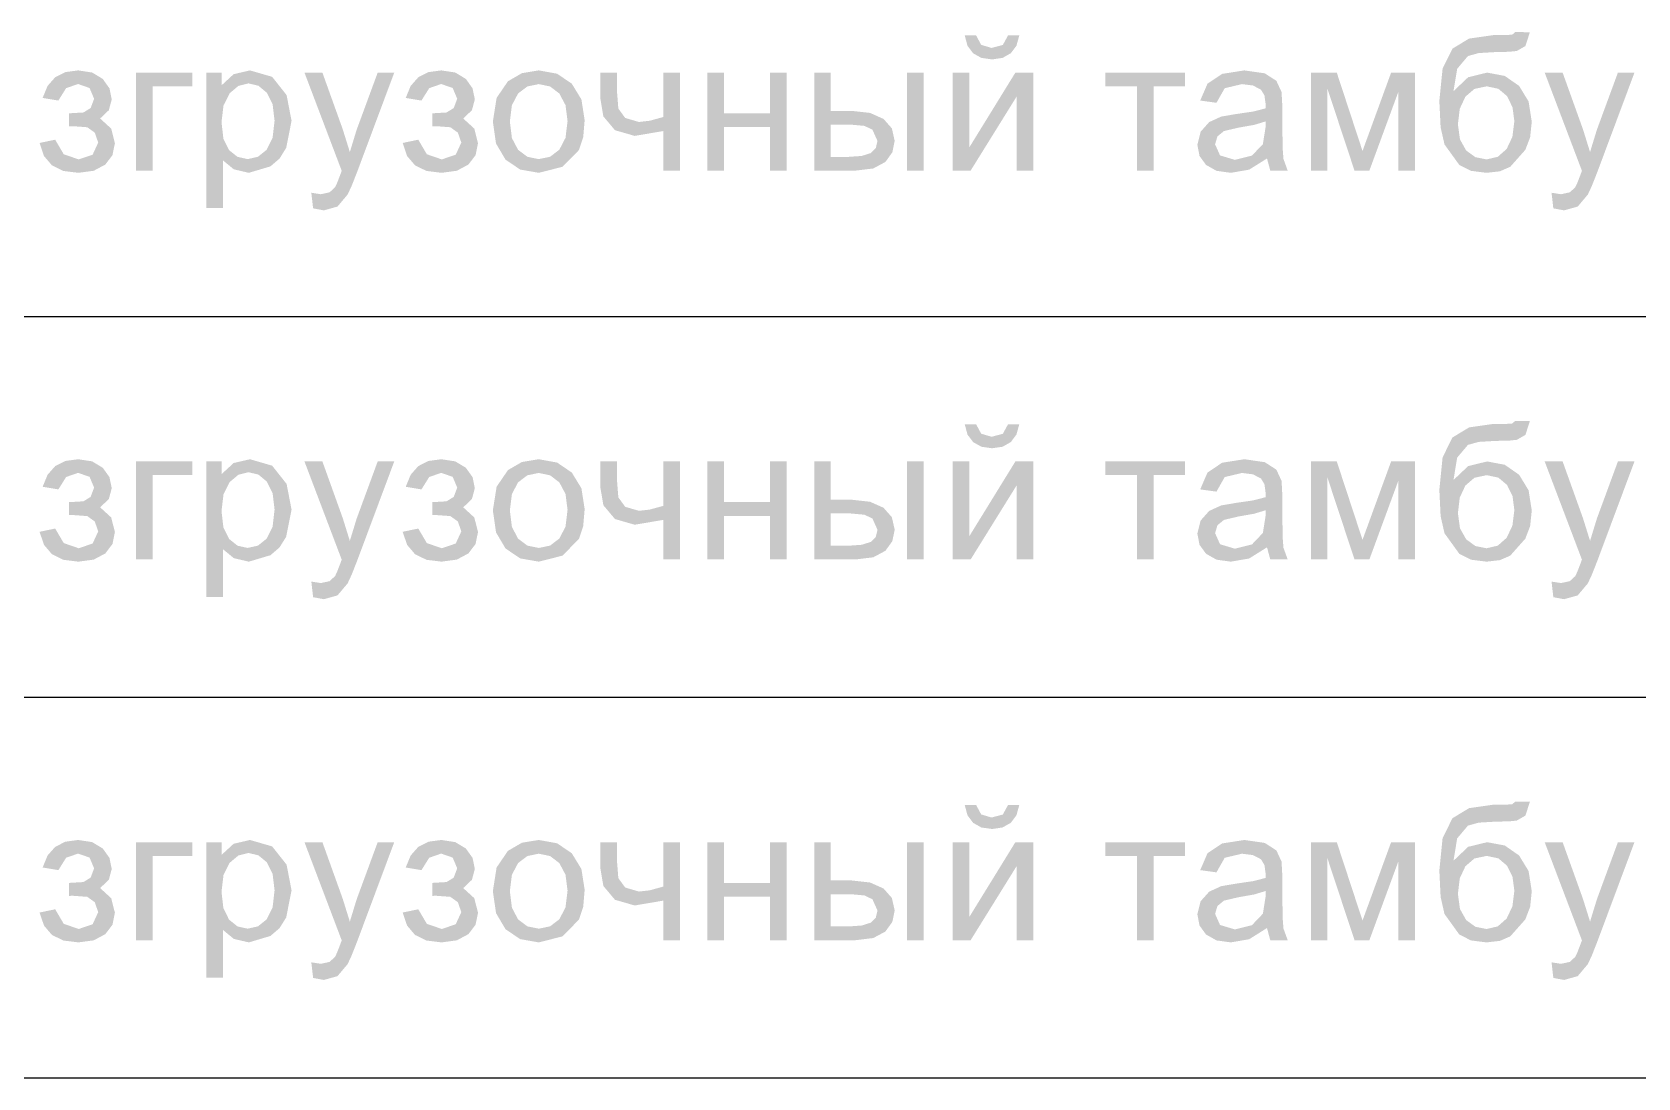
# Model space of a CAD drawing. Header units: millimetres. Extents: x 0 to 420, y 0 to 297.
# Drawn here: x 37.2 to 45.59, y 225.76 to 231.23 of the extents above; entities that cross this region are included whole.
import ezdxf

# ---------------------------------------------------------------- set-up
doc = ezdxf.new("R2010")
doc.units = ezdxf.units.MM
doc.layers.get('0').update_dxf_attribs({"linetype": 'CONTINUOUS'})

msp = doc.modelspace()

# ---------------------------------------------------------------- hatches: boundary and pattern name
at = {"true_color": 0x0000fb}
h = msp.add_hatch(color=0, dxfattribs=at)
h.paths.add_polyline_path([(42.01289, 231.017078), (42.099982, 231.017078), (42.099982, 230.626818), (42.340312, 231.017078), (42.434019, 231.017078), (42.434019, 230.504999), (42.347478, 230.504999), (42.347478, 230.893055), (42.106597, 230.504999), (42.01289, 230.504999)], flags=0)
h.paths.add_polyline_path([(42.301727, 231.211106), (42.360707, 231.211106), (42.345893, 231.157776), (42.31661, 231.118502), (42.273546, 231.093973), (42.218494, 231.08598), (42.162752, 231.093904), (42.119826, 231.11795), (42.090129, 231.157293), (42.075729, 231.211106), (42.13526, 231.211106), (42.161718, 231.162048), (42.215737, 231.146062), (42.274717, 231.161496)], flags=0)
h = msp.add_hatch(color=0, dxfattribs=at)
h.paths.add_polyline_path([(44.951554, 231.228745), (45.028173, 231.228194), (45.005022, 231.155984), (44.959822, 231.130077), (44.918757, 231.125874), (44.851233, 231.124565), (44.760765, 231.11926), (44.70461, 231.103619), (44.648386, 231.036922), (44.629093, 230.920064), (44.705712, 230.992825), (44.804931, 231.017078), (44.897122, 230.999715), (44.971949, 230.947625), (45.021559, 230.866183), (45.038095, 230.760763), (45.029551, 230.678907), (45.004471, 230.613588), (44.925647, 230.524843), (44.87149, 230.501278), (44.801624, 230.493424), (44.720182, 230.503759), (44.65941, 230.534765), (44.58224, 230.6417), (44.561914, 230.731066), (44.55523, 230.868801), (44.572249, 231.038369), (44.623581, 231.142204), (44.710811, 231.195052), (44.835248, 231.212759), (44.904701, 231.213311), (44.93612, 231.215516)], flags=0)
h.paths.add_polyline_path([(44.947144, 230.762968), (44.937636, 230.83559), (44.909111, 230.894157), (44.863566, 230.932604), (44.802726, 230.94542), (44.738578, 230.931846), (44.691381, 230.891401), (44.661891, 230.82808), (44.652244, 230.746983), (44.662993, 230.66809), (44.695239, 230.610281), (44.743539, 230.575072), (44.802175, 230.563428), (44.860535, 230.57707), (44.906906, 230.617998), (44.936947, 230.681595)], flags=0)
for points in [[(37.396627, 230.736509), (37.396627, 230.804309), (37.471592, 230.808719), (37.509075, 230.83187), (37.527265, 230.880377), (37.503563, 230.936601), (37.44348, 230.957547), (37.380986, 230.935774), (37.340403, 230.871006), (37.258272, 230.884786), (37.284196, 230.947728), (37.323867, 230.992687), (37.377179, 231.019662), (37.444032, 231.028654), (37.517136, 231.017491), (37.572465, 230.984005), (37.607467, 230.934878), (37.619318, 230.877069), (37.604091, 230.82057), (37.558684, 230.777299), (37.616562, 230.724383), (37.635854, 230.648315), (37.623176, 230.585752), (37.585694, 230.536418), (37.525336, 230.504172), (37.445134, 230.493424), (37.366775, 230.503147), (37.306917, 230.532353), (37.265455, 230.581093), (37.242287, 230.649417), (37.323867, 230.666505), (37.368515, 230.590437), (37.446788, 230.563428), (37.519548, 230.588233), (37.548762, 230.651622), (37.530572, 230.703437), (37.491436, 230.731549), (37.416471, 230.737061)], [(37.746009, 231.017078), (38.040909, 231.017078), (38.040909, 230.94542), (37.833101, 230.94542), (37.833101, 230.504999), (37.746009, 230.504999)], [(38.671409, 230.307664), (38.662038, 230.389244), (38.711647, 230.381527), (38.757398, 230.391449), (38.786062, 230.417907), (38.796879, 230.44092), (38.813071, 230.48295), (38.820788, 230.503897), (38.626209, 231.017078), (38.719916, 231.017078), (38.8263, 230.720524), (38.863232, 230.602013), (38.899061, 230.718871), (39.008753, 231.017078), (39.095293, 231.017078), (38.900714, 230.49618), (38.872671, 230.425004), (38.851656, 230.379873), (38.798739, 230.317035), (38.727633, 230.297191)], [(39.2936, 230.736509), (39.2936, 230.804309), (39.368566, 230.808719), (39.406048, 230.83187), (39.424238, 230.880377), (39.400536, 230.936601), (39.340454, 230.957547), (39.27796, 230.935774), (39.237376, 230.871006), (39.155245, 230.884786), (39.18117, 230.947728), (39.22084, 230.992687), (39.274153, 231.019662), (39.341005, 231.028654), (39.41411, 231.017491), (39.469438, 230.984005), (39.50444, 230.934878), (39.516291, 230.877069), (39.501064, 230.82057), (39.455658, 230.777299), (39.513535, 230.724383), (39.532828, 230.648315), (39.52015, 230.585752), (39.482667, 230.536418), (39.422309, 230.504172), (39.342107, 230.493424), (39.263749, 230.503147), (39.20389, 230.532353), (39.162428, 230.581093), (39.13926, 230.649417), (39.22084, 230.666505), (39.265488, 230.590437), (39.343761, 230.563428), (39.416521, 230.588233), (39.445736, 230.651622), (39.427546, 230.703437), (39.388409, 230.731549), (39.313444, 230.737061)], [(40.171779, 231.017078), (40.258871, 231.017078), (40.258871, 230.920064), (40.266036, 230.829114), (40.301865, 230.780056), (40.373523, 230.759109), (40.429747, 230.765448), (40.500854, 230.785016), (40.500854, 231.017078), (40.587946, 231.017078), (40.587946, 230.504999), (40.500854, 230.504999), (40.500854, 230.711705), (40.351475, 230.686349), (40.248398, 230.716115), (40.187764, 230.788324), (40.171779, 230.883133)], [(40.730284, 231.017078), (40.817376, 231.017078), (40.817376, 230.804309), (41.057706, 230.804309), (41.057706, 231.017078), (41.144798, 231.017078), (41.144798, 230.504999), (41.057706, 230.504999), (41.057706, 230.7321), (40.817376, 230.7321), (40.817376, 230.504999), (40.730284, 230.504999)], [(42.811043, 231.017078), (43.227211, 231.017078), (43.227211, 230.94542), (43.062397, 230.94542), (43.062397, 230.504999), (42.976408, 230.504999), (42.976408, 230.94542), (42.811043, 230.94542)], [(43.884352, 231.017078), (44.019399, 231.017078), (44.153896, 230.607525), (44.303275, 231.017078), (44.428401, 231.017078), (44.428401, 230.504999), (44.341309, 230.504999), (44.341309, 230.917308), (44.189725, 230.504999), (44.112004, 230.504999), (43.969239, 230.937152), (43.969239, 230.504999), (43.884352, 230.504999)], [(45.150799, 230.307664), (45.141428, 230.389244), (45.191038, 230.381527), (45.236789, 230.391449), (45.265452, 230.417907), (45.276269, 230.44092), (45.292461, 230.48295), (45.300178, 230.503897), (45.105599, 231.017078), (45.199306, 231.017078), (45.305691, 230.720524), (45.342622, 230.602013), (45.378451, 230.718871), (45.488143, 231.017078), (45.574684, 231.017078), (45.380105, 230.49618), (45.352062, 230.425004), (45.331046, 230.379873), (45.27813, 230.317035), (45.207023, 230.297191)], [(37.396627, 228.70451), (37.396627, 228.772309), (37.471592, 228.776719), (37.509075, 228.79987), (37.527265, 228.848377), (37.503563, 228.904601), (37.44348, 228.925547), (37.380986, 228.903774), (37.340403, 228.839006), (37.258272, 228.852786), (37.284196, 228.915728), (37.323867, 228.960687), (37.377179, 228.987662), (37.444032, 228.996654), (37.517136, 228.985491), (37.572465, 228.952005), (37.607467, 228.902878), (37.619318, 228.845069), (37.604091, 228.78857), (37.558684, 228.745299), (37.616562, 228.692383), (37.635854, 228.616315), (37.623176, 228.553752), (37.585694, 228.504418), (37.525336, 228.472172), (37.445134, 228.461424), (37.366775, 228.471147), (37.306917, 228.500353), (37.265455, 228.549093), (37.242287, 228.617417), (37.323867, 228.634505), (37.368515, 228.558437), (37.446788, 228.531428), (37.519548, 228.556233), (37.548762, 228.619622), (37.530572, 228.671437), (37.491436, 228.699549), (37.416471, 228.705061)], [(37.746009, 228.985078), (38.040909, 228.985078), (38.040909, 228.91342), (37.833101, 228.91342), (37.833101, 228.472999), (37.746009, 228.472999)], [(38.671409, 228.275664), (38.662038, 228.357244), (38.711647, 228.349527), (38.757398, 228.359449), (38.786062, 228.385907), (38.796879, 228.40892), (38.813071, 228.45095), (38.820788, 228.471897), (38.626209, 228.985078), (38.719916, 228.985078), (38.8263, 228.688524), (38.863232, 228.570013), (38.899061, 228.686871), (39.008753, 228.985078), (39.095293, 228.985078), (38.900714, 228.46418), (38.872671, 228.393004), (38.851656, 228.347873), (38.798739, 228.285035), (38.727633, 228.265191)], [(39.2936, 228.70451), (39.2936, 228.772309), (39.368566, 228.776719), (39.406048, 228.79987), (39.424238, 228.848377), (39.400536, 228.904601), (39.340454, 228.925547), (39.27796, 228.903774), (39.237376, 228.839006), (39.155245, 228.852786), (39.18117, 228.915728), (39.22084, 228.960687), (39.274153, 228.987662), (39.341005, 228.996654), (39.41411, 228.985491), (39.469438, 228.952005), (39.50444, 228.902878), (39.516291, 228.845069), (39.501064, 228.78857), (39.455658, 228.745299), (39.513535, 228.692383), (39.532828, 228.616315), (39.52015, 228.553752), (39.482667, 228.504418), (39.422309, 228.472172), (39.342107, 228.461424), (39.263749, 228.471147), (39.20389, 228.500353), (39.162428, 228.549093), (39.13926, 228.617417), (39.22084, 228.634505), (39.265488, 228.558437), (39.343761, 228.531428), (39.416521, 228.556233), (39.445736, 228.619622), (39.427546, 228.671437), (39.388409, 228.699549), (39.313444, 228.705061)], [(40.171779, 228.985078), (40.258871, 228.985078), (40.258871, 228.888064), (40.266036, 228.797114), (40.301865, 228.748056), (40.373523, 228.727109), (40.429747, 228.733448), (40.500854, 228.753016), (40.500854, 228.985078), (40.587946, 228.985078), (40.587946, 228.472999), (40.500854, 228.472999), (40.500854, 228.679705), (40.351475, 228.654349), (40.248398, 228.684115), (40.187764, 228.756324), (40.171779, 228.851133)], [(40.730284, 228.985078), (40.817376, 228.985078), (40.817376, 228.772309), (41.057706, 228.772309), (41.057706, 228.985078), (41.144798, 228.985078), (41.144798, 228.472999), (41.057706, 228.472999), (41.057706, 228.7001), (40.817376, 228.7001), (40.817376, 228.472999), (40.730284, 228.472999)], [(42.811043, 228.985078), (43.227211, 228.985078), (43.227211, 228.91342), (43.062397, 228.91342), (43.062397, 228.472999), (42.976408, 228.472999), (42.976408, 228.91342), (42.811043, 228.91342)], [(43.884352, 228.985078), (44.019399, 228.985078), (44.153896, 228.575525), (44.303275, 228.985078), (44.428401, 228.985078), (44.428401, 228.472999), (44.341309, 228.472999), (44.341309, 228.885308), (44.189725, 228.472999), (44.112004, 228.472999), (43.969239, 228.905152), (43.969239, 228.472999), (43.884352, 228.472999)], [(45.150799, 228.275664), (45.141428, 228.357244), (45.191038, 228.349527), (45.236789, 228.359449), (45.265452, 228.385907), (45.276269, 228.40892), (45.292461, 228.45095), (45.300178, 228.471897), (45.105599, 228.985078), (45.199306, 228.985078), (45.305691, 228.688524), (45.342622, 228.570013), (45.378451, 228.686871), (45.488143, 228.985078), (45.574684, 228.985078), (45.380105, 228.46418), (45.352062, 228.393004), (45.331046, 228.347873), (45.27813, 228.285035), (45.207023, 228.265191)], [(37.396627, 226.714843), (37.396627, 226.782642), (37.471592, 226.787052), (37.509075, 226.810203), (37.527265, 226.85871), (37.503563, 226.914934), (37.44348, 226.93588), (37.380986, 226.914107), (37.340403, 226.849339), (37.258272, 226.86312), (37.284196, 226.926062), (37.323867, 226.97102), (37.377179, 226.997995), (37.444032, 227.006987), (37.517136, 226.995825), (37.572465, 226.962339), (37.607467, 226.913211), (37.619318, 226.855403), (37.604091, 226.798903), (37.558684, 226.755633), (37.616562, 226.702716), (37.635854, 226.626648), (37.623176, 226.564085), (37.585694, 226.514752), (37.525336, 226.482506), (37.445134, 226.471757), (37.366775, 226.481481), (37.306917, 226.510686), (37.265455, 226.559426), (37.242287, 226.627751), (37.323867, 226.644839), (37.368515, 226.568771), (37.446788, 226.541761), (37.519548, 226.566566), (37.548762, 226.629956), (37.530572, 226.68177), (37.491436, 226.709882), (37.416471, 226.715394)], [(37.746009, 226.995411), (38.040909, 226.995411), (38.040909, 226.923753), (37.833101, 226.923753), (37.833101, 226.483332), (37.746009, 226.483332)], [(38.671409, 226.285997), (38.662038, 226.367577), (38.711647, 226.35986), (38.757398, 226.369782), (38.786062, 226.39624), (38.796879, 226.419254), (38.813071, 226.461284), (38.820788, 226.48223), (38.626209, 226.995411), (38.719916, 226.995411), (38.8263, 226.698858), (38.863232, 226.580346), (38.899061, 226.697204), (39.008753, 226.995411), (39.095293, 226.995411), (38.900714, 226.474513), (38.872671, 226.403337), (38.851656, 226.358207), (38.798739, 226.295368), (38.727633, 226.275524)], [(39.2936, 226.714843), (39.2936, 226.782642), (39.368566, 226.787052), (39.406048, 226.810203), (39.424238, 226.85871), (39.400536, 226.914934), (39.340454, 226.93588), (39.27796, 226.914107), (39.237376, 226.849339), (39.155245, 226.86312), (39.18117, 226.926062), (39.22084, 226.97102), (39.274153, 226.997995), (39.341005, 227.006987), (39.41411, 226.995825), (39.469438, 226.962339), (39.50444, 226.913211), (39.516291, 226.855403), (39.501064, 226.798903), (39.455658, 226.755633), (39.513535, 226.702716), (39.532828, 226.626648), (39.52015, 226.564085), (39.482667, 226.514752), (39.422309, 226.482506), (39.342107, 226.471757), (39.263749, 226.481481), (39.20389, 226.510686), (39.162428, 226.559426), (39.13926, 226.627751), (39.22084, 226.644839), (39.265488, 226.568771), (39.343761, 226.541761), (39.416521, 226.566566), (39.445736, 226.629956), (39.427546, 226.68177), (39.388409, 226.709882), (39.313444, 226.715394)], [(40.171779, 226.995411), (40.258871, 226.995411), (40.258871, 226.898398), (40.266036, 226.807447), (40.301865, 226.758389), (40.373523, 226.737443), (40.429747, 226.743782), (40.500854, 226.76335), (40.500854, 226.995411), (40.587946, 226.995411), (40.587946, 226.483332), (40.500854, 226.483332), (40.500854, 226.690038), (40.351475, 226.664682), (40.248398, 226.694448), (40.187764, 226.766657), (40.171779, 226.861466)], [(40.730284, 226.995411), (40.817376, 226.995411), (40.817376, 226.782642), (41.057706, 226.782642), (41.057706, 226.995411), (41.144798, 226.995411), (41.144798, 226.483332), (41.057706, 226.483332), (41.057706, 226.710433), (40.817376, 226.710433), (40.817376, 226.483332), (40.730284, 226.483332)], [(42.811043, 226.995411), (43.227211, 226.995411), (43.227211, 226.923753), (43.062397, 226.923753), (43.062397, 226.483332), (42.976408, 226.483332), (42.976408, 226.923753), (42.811043, 226.923753)], [(43.884352, 226.995411), (44.019399, 226.995411), (44.153896, 226.585858), (44.303275, 226.995411), (44.428401, 226.995411), (44.428401, 226.483332), (44.341309, 226.483332), (44.341309, 226.895641), (44.189725, 226.483332), (44.112004, 226.483332), (43.969239, 226.915485), (43.969239, 226.483332), (43.884352, 226.483332)], [(45.150799, 226.285997), (45.141428, 226.367577), (45.191038, 226.35986), (45.236789, 226.369782), (45.265452, 226.39624), (45.276269, 226.419254), (45.292461, 226.461284), (45.300178, 226.48223), (45.105599, 226.995411), (45.199306, 226.995411), (45.305691, 226.698858), (45.342622, 226.580346), (45.378451, 226.697204), (45.488143, 226.995411), (45.574684, 226.995411), (45.380105, 226.474513), (45.352062, 226.403337), (45.331046, 226.358207), (45.27813, 226.295368), (45.207023, 226.275524)]]:
    msp.add_hatch(color=0, dxfattribs=at).paths.add_polyline_path(points, flags=0)
h = msp.add_hatch(color=0, dxfattribs=at)
h.paths.add_polyline_path([(38.113949, 230.308766), (38.113949, 231.017078), (38.193324, 231.017078), (38.193324, 230.950932), (38.256162, 231.00881), (38.341601, 231.028654), (38.457356, 230.995029), (38.532873, 230.899669), (38.55878, 230.765173), (38.530668, 230.62351), (38.49601, 230.567838), (38.448537, 230.527048), (38.335537, 230.493424), (38.257265, 230.511614), (38.201041, 230.557916), (38.201041, 230.308766)], flags=0)
h.paths.add_polyline_path([(38.192773, 230.758007), (38.202695, 230.671948), (38.23246, 230.611935), (38.276626, 230.576726), (38.329474, 230.565082), (38.383218, 230.577139), (38.428693, 230.613588), (38.459699, 230.676014), (38.470034, 230.765724), (38.459837, 230.850956), (38.429795, 230.911796), (38.385491, 230.948521), (38.333333, 230.960854), (38.281174, 230.947763), (38.235216, 230.90904), (38.203246, 230.845306)], flags=0)
h = msp.add_hatch(color=0, dxfattribs=at)
h.paths.add_polyline_path([(39.61046, 230.761314), (39.630029, 230.884993), (39.689284, 230.971878), (39.762527, 231.014322), (39.850239, 231.028654), (39.946219, 231.01129), (40.022769, 230.9592), (40.073137, 230.876863), (40.090018, 230.76848), (40.082576, 230.679734), (40.060252, 230.612486), (39.974262, 230.524843), (39.850239, 230.493424), (39.753087, 230.510511), (39.676606, 230.562325), (39.626997, 230.646317)], flags=0)
h.paths.add_polyline_path([(39.699206, 230.761314), (39.709955, 230.674842), (39.742201, 230.613588), (39.790639, 230.577139), (39.850239, 230.565082), (39.909357, 230.577208), (39.957726, 230.61414), (39.989972, 230.676083), (40.000721, 230.76407), (39.989972, 230.847166), (39.957726, 230.907937), (39.909357, 230.944662), (39.850239, 230.956996), (39.790639, 230.944662), (39.742201, 230.907937), (39.709955, 230.846821)], flags=0)
h = msp.add_hatch(color=0, dxfattribs=at)
h.paths.add_polyline_path([(41.774838, 231.017078), (41.861379, 231.017078), (41.861379, 230.504999), (41.774838, 230.504999)], flags=0)
h.paths.add_polyline_path([(41.289218, 231.017078), (41.375758, 231.017078), (41.375758, 230.816987), (41.486001, 230.816987), (41.581086, 230.806376), (41.651366, 230.775095), (41.69505, 230.725623), (41.709795, 230.660442), (41.69753, 230.600566), (41.661288, 230.550199), (41.598036, 230.51623), (41.505845, 230.504999), (41.289218, 230.504999)], flags=0)
h.paths.add_polyline_path([(41.375758, 230.576657), (41.46726, 230.576657), (41.53754, 230.581618), (41.584669, 230.596501), (41.61099, 230.622408), (41.619947, 230.659891), (41.593488, 230.718871), (41.551665, 230.738714), (41.478836, 230.745329), (41.375758, 230.745329)], flags=0)
h = msp.add_hatch(color=0, dxfattribs=at)
h.paths.add_polyline_path([(43.654865, 230.568389), (43.56171, 230.50996), (43.465798, 230.493424), (43.391109, 230.503759), (43.336263, 230.534765), (43.302294, 230.581618), (43.291063, 230.640047), (43.308151, 230.708398), (43.352799, 230.758558), (43.415638, 230.787221), (43.492808, 230.80045), (43.58362, 230.81368), (43.647148, 230.830216), (43.647699, 230.852816), (43.641567, 230.897947), (43.623446, 230.927781), (43.581691, 230.949623), (43.524227, 230.956996), (43.433828, 230.935498), (43.390833, 230.859431), (43.305946, 230.871006), (43.34398, 230.9592), (43.420599, 231.010463), (43.536905, 231.028654), (43.643289, 231.01322), (43.703923, 230.974083), (43.730933, 230.915654), (43.735342, 230.835177), (43.735342, 230.719422), (43.736652, 230.620685), (43.740855, 230.566184), (43.762903, 230.504999), (43.671953, 230.504999)], flags=0)
h.paths.add_polyline_path([(43.647148, 230.761865), (43.588099, 230.743951), (43.505486, 230.729344), (43.429969, 230.711705), (43.395794, 230.683593), (43.383667, 230.642252), (43.409574, 230.584374), (43.486744, 230.561223), (43.576041, 230.583272), (43.633368, 230.643354), (43.647148, 230.730446)], flags=0)
h = msp.add_hatch(color=0, dxfattribs=at)
h.paths.add_polyline_path([(44.951554, 229.196745), (45.028173, 229.196194), (45.005022, 229.123984), (44.959822, 229.098077), (44.918757, 229.093874), (44.851233, 229.092565), (44.760765, 229.08726), (44.70461, 229.071619), (44.648386, 229.004922), (44.629093, 228.888064), (44.705712, 228.960825), (44.804931, 228.985078), (44.897122, 228.967715), (44.971949, 228.915625), (45.021559, 228.834183), (45.038095, 228.728763), (45.029551, 228.646908), (45.004471, 228.581588), (44.925647, 228.492843), (44.87149, 228.469278), (44.801624, 228.461424), (44.720182, 228.471759), (44.65941, 228.502765), (44.58224, 228.6097), (44.561914, 228.699066), (44.55523, 228.836801), (44.572249, 229.006369), (44.623581, 229.110204), (44.710811, 229.163052), (44.835248, 229.18076), (44.904701, 229.181311), (44.93612, 229.183516)], flags=0)
h.paths.add_polyline_path([(44.947144, 228.730968), (44.937636, 228.80359), (44.909111, 228.862157), (44.863566, 228.900604), (44.802726, 228.91342), (44.738578, 228.899846), (44.691381, 228.859401), (44.661891, 228.79608), (44.652244, 228.714983), (44.662993, 228.63609), (44.695239, 228.578281), (44.743539, 228.543072), (44.802175, 228.531428), (44.860535, 228.54507), (44.906906, 228.585998), (44.936947, 228.649595)], flags=0)
h = msp.add_hatch(color=0, dxfattribs=at)
h.paths.add_polyline_path([(42.01289, 228.985078), (42.099982, 228.985078), (42.099982, 228.594818), (42.340312, 228.985078), (42.434019, 228.985078), (42.434019, 228.472999), (42.347478, 228.472999), (42.347478, 228.861055), (42.106597, 228.472999), (42.01289, 228.472999)], flags=0)
h.paths.add_polyline_path([(42.301727, 229.179106), (42.360707, 229.179106), (42.345893, 229.125776), (42.31661, 229.086502), (42.273546, 229.061973), (42.218494, 229.05398), (42.162752, 229.061904), (42.119826, 229.08595), (42.090129, 229.125293), (42.075729, 229.179106), (42.13526, 229.179106), (42.161718, 229.130048), (42.215737, 229.114062), (42.274717, 229.129496)], flags=0)
h = msp.add_hatch(color=0, dxfattribs=at)
h.paths.add_polyline_path([(38.113949, 228.276766), (38.113949, 228.985078), (38.193324, 228.985078), (38.193324, 228.918932), (38.256162, 228.97681), (38.341601, 228.996654), (38.457356, 228.963029), (38.532873, 228.867669), (38.55878, 228.733173), (38.530668, 228.59151), (38.49601, 228.535838), (38.448537, 228.495048), (38.335537, 228.461424), (38.257265, 228.479614), (38.201041, 228.525916), (38.201041, 228.276766)], flags=0)
h.paths.add_polyline_path([(38.192773, 228.726007), (38.202695, 228.639948), (38.23246, 228.579935), (38.276626, 228.544726), (38.329474, 228.533082), (38.383218, 228.545139), (38.428693, 228.581588), (38.459699, 228.644014), (38.470034, 228.733724), (38.459837, 228.818956), (38.429795, 228.879796), (38.385491, 228.916521), (38.333333, 228.928854), (38.281174, 228.915763), (38.235216, 228.87704), (38.203246, 228.813306)], flags=0)
h = msp.add_hatch(color=0, dxfattribs=at)
h.paths.add_polyline_path([(39.61046, 228.729314), (39.630029, 228.852993), (39.689284, 228.939878), (39.762527, 228.982322), (39.850239, 228.996654), (39.946219, 228.97929), (40.022769, 228.9272), (40.073137, 228.844863), (40.090018, 228.73648), (40.082576, 228.647734), (40.060252, 228.580486), (39.974262, 228.492843), (39.850239, 228.461424), (39.753087, 228.478511), (39.676606, 228.530325), (39.626997, 228.614317)], flags=0)
h.paths.add_polyline_path([(39.699206, 228.729314), (39.709955, 228.642842), (39.742201, 228.581588), (39.790639, 228.545139), (39.850239, 228.533082), (39.909357, 228.545208), (39.957726, 228.58214), (39.989972, 228.644083), (40.000721, 228.73207), (39.989972, 228.815166), (39.957726, 228.875937), (39.909357, 228.912662), (39.850239, 228.924996), (39.790639, 228.912662), (39.742201, 228.875937), (39.709955, 228.814821)], flags=0)
h = msp.add_hatch(color=0, dxfattribs=at)
h.paths.add_polyline_path([(41.774838, 228.985078), (41.861379, 228.985078), (41.861379, 228.472999), (41.774838, 228.472999)], flags=0)
h.paths.add_polyline_path([(41.289218, 228.985078), (41.375758, 228.985078), (41.375758, 228.784987), (41.486001, 228.784987), (41.581086, 228.774376), (41.651366, 228.743095), (41.69505, 228.693623), (41.709795, 228.628442), (41.69753, 228.568566), (41.661288, 228.518199), (41.598036, 228.48423), (41.505845, 228.472999), (41.289218, 228.472999)], flags=0)
h.paths.add_polyline_path([(41.375758, 228.544657), (41.46726, 228.544657), (41.53754, 228.549618), (41.584669, 228.564501), (41.61099, 228.590408), (41.619947, 228.627891), (41.593488, 228.686871), (41.551665, 228.706714), (41.478836, 228.713329), (41.375758, 228.713329)], flags=0)
h = msp.add_hatch(color=0, dxfattribs=at)
h.paths.add_polyline_path([(43.654865, 228.536389), (43.56171, 228.47796), (43.465798, 228.461424), (43.391109, 228.471759), (43.336263, 228.502765), (43.302294, 228.549618), (43.291063, 228.608047), (43.308151, 228.676398), (43.352799, 228.726558), (43.415638, 228.755221), (43.492808, 228.76845), (43.58362, 228.78168), (43.647148, 228.798216), (43.647699, 228.820816), (43.641567, 228.865947), (43.623446, 228.895781), (43.581691, 228.917623), (43.524227, 228.924996), (43.433828, 228.903498), (43.390833, 228.827431), (43.305946, 228.839006), (43.34398, 228.9272), (43.420599, 228.978463), (43.536905, 228.996654), (43.643289, 228.98122), (43.703923, 228.942083), (43.730933, 228.883654), (43.735342, 228.803177), (43.735342, 228.687422), (43.736652, 228.588685), (43.740855, 228.534184), (43.762903, 228.472999), (43.671953, 228.472999)], flags=0)
h.paths.add_polyline_path([(43.647148, 228.729865), (43.588099, 228.711951), (43.505486, 228.697344), (43.429969, 228.679705), (43.395794, 228.651593), (43.383667, 228.610252), (43.409574, 228.552374), (43.486744, 228.529223), (43.576041, 228.551272), (43.633368, 228.611354), (43.647148, 228.698446)], flags=0)
h = msp.add_hatch(color=0, dxfattribs=at)
h.paths.add_polyline_path([(42.01289, 226.995411), (42.099982, 226.995411), (42.099982, 226.605151), (42.340312, 226.995411), (42.434019, 226.995411), (42.434019, 226.483332), (42.347478, 226.483332), (42.347478, 226.871388), (42.106597, 226.483332), (42.01289, 226.483332)], flags=0)
h.paths.add_polyline_path([(42.301727, 227.189439), (42.360707, 227.189439), (42.345893, 227.136109), (42.31661, 227.096835), (42.273546, 227.072306), (42.218494, 227.064313), (42.162752, 227.072237), (42.119826, 227.096284), (42.090129, 227.135627), (42.075729, 227.189439), (42.13526, 227.189439), (42.161718, 227.140381), (42.215737, 227.124396), (42.274717, 227.13983)], flags=0)
h = msp.add_hatch(color=0, dxfattribs=at)
h.paths.add_polyline_path([(44.951554, 227.207078), (45.028173, 227.206527), (45.005022, 227.134318), (44.959822, 227.108411), (44.918757, 227.104208), (44.851233, 227.102898), (44.760765, 227.097593), (44.70461, 227.081952), (44.648386, 227.015255), (44.629093, 226.898398), (44.705712, 226.971158), (44.804931, 226.995411), (44.897122, 226.978048), (44.971949, 226.925958), (45.021559, 226.844516), (45.038095, 226.739096), (45.029551, 226.657241), (45.004471, 226.591922), (44.925647, 226.503176), (44.87149, 226.479612), (44.801624, 226.471757), (44.720182, 226.482092), (44.65941, 226.513098), (44.58224, 226.620034), (44.561914, 226.7094), (44.55523, 226.847135), (44.572249, 227.016702), (44.623581, 227.120537), (44.710811, 227.173385), (44.835248, 227.191093), (44.904701, 227.191644), (44.93612, 227.193849)], flags=0)
h.paths.add_polyline_path([(44.947144, 226.741301), (44.937636, 226.813924), (44.909111, 226.87249), (44.863566, 226.910938), (44.802726, 226.923753), (44.738578, 226.91018), (44.691381, 226.869734), (44.661891, 226.806413), (44.652244, 226.725316), (44.662993, 226.646423), (44.695239, 226.588615), (44.743539, 226.553406), (44.802175, 226.541761), (44.860535, 226.555404), (44.906906, 226.596332), (44.936947, 226.659928)], flags=0)
h = msp.add_hatch(color=0, dxfattribs=at)
h.paths.add_polyline_path([(38.113949, 226.2871), (38.113949, 226.995411), (38.193324, 226.995411), (38.193324, 226.929266), (38.256162, 226.987143), (38.341601, 227.006987), (38.457356, 226.973363), (38.532873, 226.878003), (38.55878, 226.743506), (38.530668, 226.601844), (38.49601, 226.546171), (38.448537, 226.505381), (38.335537, 226.471757), (38.257265, 226.489947), (38.201041, 226.536249), (38.201041, 226.2871)], flags=0)
h.paths.add_polyline_path([(38.192773, 226.73634), (38.202695, 226.650282), (38.23246, 226.590268), (38.276626, 226.555059), (38.329474, 226.543415), (38.383218, 226.555473), (38.428693, 226.591922), (38.459699, 226.654347), (38.470034, 226.744057), (38.459837, 226.829289), (38.429795, 226.890129), (38.385491, 226.926854), (38.333333, 226.939187), (38.281174, 226.926096), (38.235216, 226.887373), (38.203246, 226.823639)], flags=0)
h = msp.add_hatch(color=0, dxfattribs=at)
h.paths.add_polyline_path([(39.61046, 226.739648), (39.630029, 226.863326), (39.689284, 226.950212), (39.762527, 226.992655), (39.850239, 227.006987), (39.946219, 226.989624), (40.022769, 226.937534), (40.073137, 226.855196), (40.090018, 226.746813), (40.082576, 226.658068), (40.060252, 226.590819), (39.974262, 226.503176), (39.850239, 226.471757), (39.753087, 226.488845), (39.676606, 226.540659), (39.626997, 226.62465)], flags=0)
h.paths.add_polyline_path([(39.699206, 226.739648), (39.709955, 226.653176), (39.742201, 226.591922), (39.790639, 226.555473), (39.850239, 226.543415), (39.909357, 226.555542), (39.957726, 226.592473), (39.989972, 226.654416), (40.000721, 226.742404), (39.989972, 226.825499), (39.957726, 226.886271), (39.909357, 226.922996), (39.850239, 226.935329), (39.790639, 226.922996), (39.742201, 226.886271), (39.709955, 226.825155)], flags=0)
h = msp.add_hatch(color=0, dxfattribs=at)
h.paths.add_polyline_path([(41.774838, 226.995411), (41.861379, 226.995411), (41.861379, 226.483332), (41.774838, 226.483332)], flags=0)
h.paths.add_polyline_path([(41.289218, 226.995411), (41.375758, 226.995411), (41.375758, 226.79532), (41.486001, 226.79532), (41.581086, 226.784709), (41.651366, 226.753428), (41.69505, 226.703956), (41.709795, 226.638775), (41.69753, 226.578899), (41.661288, 226.528532), (41.598036, 226.494563), (41.505845, 226.483332), (41.289218, 226.483332)], flags=0)
h.paths.add_polyline_path([(41.375758, 226.55499), (41.46726, 226.55499), (41.53754, 226.559951), (41.584669, 226.574834), (41.61099, 226.600741), (41.619947, 226.638224), (41.593488, 226.697204), (41.551665, 226.717048), (41.478836, 226.723662), (41.375758, 226.723662)], flags=0)
h = msp.add_hatch(color=0, dxfattribs=at)
h.paths.add_polyline_path([(43.654865, 226.546722), (43.56171, 226.488293), (43.465798, 226.471757), (43.391109, 226.482092), (43.336263, 226.513098), (43.302294, 226.559951), (43.291063, 226.61838), (43.308151, 226.686731), (43.352799, 226.736891), (43.415638, 226.765555), (43.492808, 226.778784), (43.58362, 226.792013), (43.647148, 226.808549), (43.647699, 226.831149), (43.641567, 226.87628), (43.623446, 226.906115), (43.581691, 226.927956), (43.524227, 226.935329), (43.433828, 226.913832), (43.390833, 226.837764), (43.305946, 226.849339), (43.34398, 226.937534), (43.420599, 226.988797), (43.536905, 227.006987), (43.643289, 226.991553), (43.703923, 226.952417), (43.730933, 226.893988), (43.735342, 226.81351), (43.735342, 226.697755), (43.736652, 226.599019), (43.740855, 226.544517), (43.762903, 226.483332), (43.671953, 226.483332)], flags=0)
h.paths.add_polyline_path([(43.647148, 226.740199), (43.588099, 226.722284), (43.505486, 226.707677), (43.429969, 226.690038), (43.395794, 226.661926), (43.383667, 226.620585), (43.409574, 226.562707), (43.486744, 226.539556), (43.576041, 226.561605), (43.633368, 226.621687), (43.647148, 226.708779)], flags=0)

# ---------------------------------------------------------------- linework, layer by layer
at = {"color": 0, "true_color": 0x000007}
for points in [[(28.913668, 229.742999), (77.681668, 229.742999)], [(28.913668, 227.753332), (77.681668, 227.753332)], [(28.913668, 225.763666), (77.681668, 225.763666)]]:
    msp.add_lwpolyline(points, dxfattribs=at)

doc.saveas('drawing.dxf')
